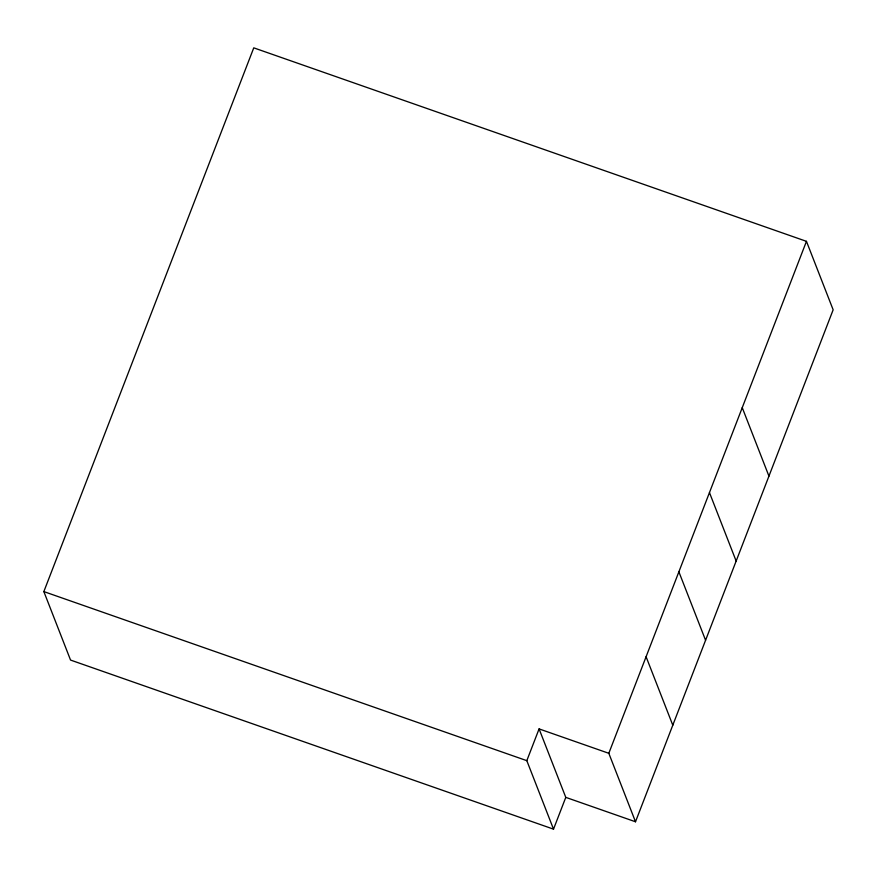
<?xml version="1.0" encoding="UTF-8"?>
<svg xmlns="http://www.w3.org/2000/svg" width="877" height="877" viewBox="0 0 877 877"><rect width="100%" height="100%" fill="white"/><g stroke="black" fill="none" stroke-linecap="round" stroke-linejoin="round"><path stroke-width="1.32" d="M565.786 797.368L553.519 829.149L70.544 660.063L43.85 591.591L253.76 47.851L806.456 241.339L833.15 309.811L635.507 821.771L565.786 797.368L539.081 728.897L608.813 753.299L635.507 821.771M553.519 829.149L526.814 760.666L539.081 728.897M608.813 753.299L806.456 241.339M43.85 591.591L526.814 760.666M742.249 407.662L768.943 476.134M709.46 492.589L736.154 561.061M678.875 571.804L705.579 640.276M646.086 656.73L672.791 725.202"/></g></svg>
